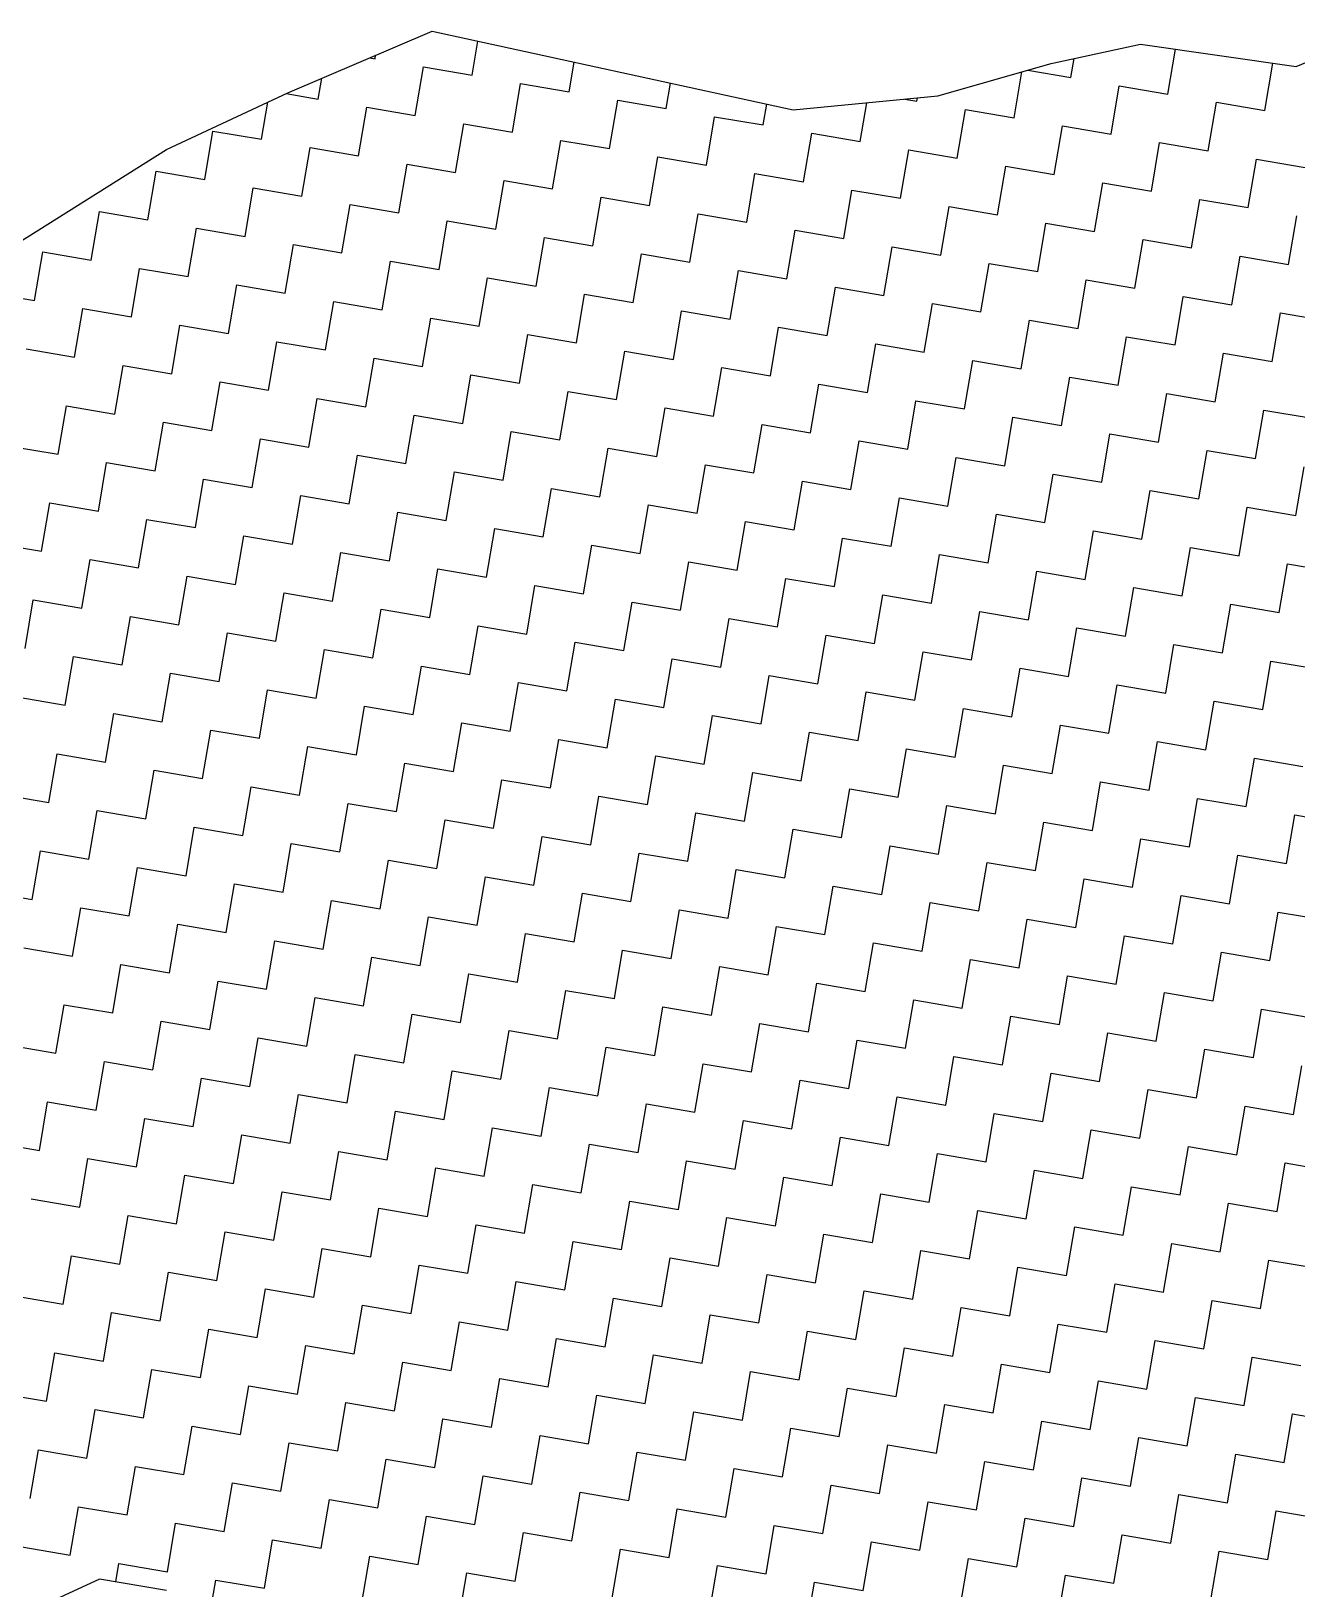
# Model space of a CAD drawing. Header units: metres. Extents: x 286044 to 288268, y 2013628 to 2015838.
# Drawn here: x 286563.1 to 286726.3, y 2015306.9 to 2015507.6 of the extents above; entities that cross this region are included whole.
import ezdxf

# ---------------------------------------------------------------- set-up
doc = ezdxf.new("R2010")
doc.units = ezdxf.units.M
doc.layers.add('POLY_HATCH', color=12, linetype='Continuous')

msp = doc.modelspace()

# ---------------------------------------------------------------- linework, layer by layer
at = {"layer": 'POLY_HATCH'}
for p, q in [((286596.21, 2015499.64), (286614.78, 2015507.58)), ((286614.78, 2015507.58), (286661.35, 2015497.42)), ((286726.16, 2015503.03), (286735.71, 2015506.95)), ((286694.58, 2015503.41), (286706.1, 2015505.89)), ((286706.1, 2015505.89), (286726.16, 2015503.03)), ((286679.99, 2015499.24), (286694.58, 2015503.41)), ((286580.53, 2015492.33), (286596.21, 2015499.64)), ((286661.35, 2015497.42), (286679.99, 2015499.24)), ((286550.68, 2015473.56), (286580.53, 2015492.33)), ((286571.91, 2015308.15), (286562.26, 2015303.69)), ((286580.54, 2015306.68), (286571.91, 2015308.15))]:
    msp.add_line(p, q, dxfattribs=at)
at = {"layer": 'POLY_HATCH', "linetype": 'Continuous'}
for p, q in [((286619.94, 2015501.89), (286620.69, 2015506.29)), ((286709.63, 2015499.48), (286710.61, 2015505.25)), ((286606.74, 2015504.14), (286607.44, 2015504.02)), ((286607.44, 2015504.02), (286607.51, 2015504.47)), ((286612.62, 2015496.7), (286613.69, 2015502.96)), ((286613.69, 2015502.96), (286619.94, 2015501.89)), ((286632.45, 2015499.76), (286633.1, 2015503.58)), ((286697.12, 2015501.61), (286697.54, 2015504.05)), ((286722.14, 2015497.35), (286723.18, 2015503.45)), ((286600.12, 2015498.83), (286600.57, 2015501.51)), ((286625.13, 2015494.57), (286626.2, 2015500.82)), ((286626.2, 2015500.82), (286632.45, 2015499.76)), ((286644.96, 2015497.63), (286645.51, 2015500.88)), ((286689.8, 2015496.42), (286690.81, 2015502.34)), ((286691.57, 2015502.56), (286697.12, 2015501.61)), ((286595.99, 2015499.54), (286600.12, 2015498.83)), ((286637.64, 2015492.44), (286638.71, 2015498.69)), ((286638.71, 2015498.69), (286644.96, 2015497.63)), ((286675.71, 2015498.82), (286677.29, 2015498.55)), ((286677.29, 2015498.55), (286677.37, 2015498.99)), ((286702.31, 2015494.29), (286703.37, 2015500.55)), ((286703.37, 2015500.55), (286709.63, 2015499.48)), ((286592.8, 2015493.65), (286593.61, 2015498.43)), ((286605.31, 2015491.51), (286606.37, 2015497.77)), ((286606.37, 2015497.77), (286612.62, 2015496.7)), ((286657.47, 2015495.5), (286657.92, 2015498.17)), ((286669.97, 2015493.37), (286670.82, 2015498.35)), ((286682.48, 2015491.23), (286683.55, 2015497.49)), ((286683.55, 2015497.49), (286689.8, 2015496.42)), ((286714.82, 2015492.16), (286715.88, 2015498.41)), ((286715.88, 2015498.41), (286722.14, 2015497.35)), ((286585.48, 2015488.46), (286586.54, 2015494.71)), ((286586.54, 2015494.71), (286592.8, 2015493.65)), ((286617.81, 2015489.38), (286618.88, 2015495.64)), ((286618.88, 2015495.64), (286625.13, 2015494.57)), ((286650.15, 2015490.31), (286651.21, 2015496.56)), ((286651.21, 2015496.56), (286657.47, 2015495.5)), ((286694.99, 2015489.1), (286696.05, 2015495.36)), ((286696.05, 2015495.36), (286702.31, 2015494.29)), ((286597.99, 2015486.33), (286599.05, 2015492.58)), ((286599.05, 2015492.58), (286605.31, 2015491.51)), ((286630.32, 2015487.25), (286631.39, 2015493.51)), ((286631.39, 2015493.51), (286637.64, 2015492.44)), ((286662.65, 2015488.18), (286663.72, 2015494.43)), ((286663.72, 2015494.43), (286669.97, 2015493.37)), ((286707.5, 2015486.97), (286708.56, 2015493.23)), ((286708.56, 2015493.23), (286714.82, 2015492.16)), ((286642.83, 2015485.12), (286643.89, 2015491.37)), ((286643.89, 2015491.37), (286650.15, 2015490.31)), ((286675.16, 2015486.05), (286676.23, 2015492.3)), ((286676.23, 2015492.3), (286682.48, 2015491.23)), ((286720, 2015484.84), (286721.07, 2015491.1)), ((286721.07, 2015491.1), (286727.32, 2015490.03)), ((286578.16, 2015483.27), (286579.23, 2015489.52)), ((286579.23, 2015489.52), (286585.48, 2015488.46)), ((286610.49, 2015484.19), (286611.56, 2015490.45)), ((286611.56, 2015490.45), (286617.81, 2015489.38)), ((286655.34, 2015482.99), (286656.4, 2015489.24)), ((286656.4, 2015489.24), (286662.65, 2015488.18)), ((286687.67, 2015483.92), (286688.74, 2015490.17)), ((286688.74, 2015490.17), (286694.99, 2015489.1)), ((286590.67, 2015481.14), (286591.73, 2015487.39)), ((286591.73, 2015487.39), (286597.99, 2015486.33)), ((286623, 2015482.06), (286624.07, 2015488.32)), ((286624.07, 2015488.32), (286630.32, 2015487.25)), ((286667.84, 2015480.86), (286668.91, 2015487.11)), ((286668.91, 2015487.11), (286675.16, 2015486.05)), ((286700.18, 2015481.78), (286701.24, 2015488.04)), ((286701.24, 2015488.04), (286707.5, 2015486.97)), ((286603.17, 2015479.01), (286604.24, 2015485.26)), ((286604.24, 2015485.26), (286610.49, 2015484.19)), ((286635.51, 2015479.93), (286636.57, 2015486.19)), ((286636.57, 2015486.19), (286642.83, 2015485.12)), ((286680.35, 2015478.73), (286681.42, 2015484.98)), ((286681.42, 2015484.98), (286687.67, 2015483.92)), ((286712.68, 2015479.65), (286713.75, 2015485.91)), ((286713.75, 2015485.91), (286720, 2015484.84)), ((286570.84, 2015478.08), (286571.91, 2015484.33)), ((286571.91, 2015484.33), (286578.16, 2015483.27)), ((286615.68, 2015476.88), (286616.75, 2015483.13)), ((286616.75, 2015483.13), (286623, 2015482.06)), ((286648.02, 2015477.8), (286649.08, 2015484.06)), ((286649.08, 2015484.06), (286655.34, 2015482.99)), ((286692.86, 2015476.6), (286693.92, 2015482.85)), ((286693.92, 2015482.85), (286700.18, 2015481.78)), ((286725.19, 2015477.52), (286726.26, 2015483.78)), ((286583.35, 2015475.95), (286584.41, 2015482.2)), ((286584.41, 2015482.2), (286590.67, 2015481.14)), ((286628.19, 2015474.74), (286629.26, 2015481)), ((286629.26, 2015481), (286635.51, 2015479.93)), ((286660.52, 2015475.67), (286661.59, 2015481.92)), ((286661.59, 2015481.92), (286667.84, 2015480.86)), ((286705.37, 2015474.47), (286706.43, 2015480.72)), ((286706.43, 2015480.72), (286712.68, 2015479.65)), ((286563.52, 2015472.89), (286564.59, 2015479.15)), ((286564.59, 2015479.15), (286570.84, 2015478.08)), ((286595.86, 2015473.82), (286596.92, 2015480.07)), ((286596.92, 2015480.07), (286603.17, 2015479.01)), ((286640.7, 2015472.61), (286641.76, 2015478.87)), ((286641.76, 2015478.87), (286648.02, 2015477.8)), ((286673.03, 2015473.54), (286674.1, 2015479.79)), ((286674.1, 2015479.79), (286680.35, 2015478.73)), ((286717.87, 2015472.33), (286718.94, 2015478.59)), ((286718.94, 2015478.59), (286725.19, 2015477.52)), ((286576.03, 2015470.76), (286577.09, 2015477.01)), ((286577.09, 2015477.01), (286583.35, 2015475.95)), ((286608.36, 2015471.69), (286609.43, 2015477.94)), ((286609.43, 2015477.94), (286615.68, 2015476.88)), ((286653.2, 2015470.48), (286654.27, 2015476.74)), ((286654.27, 2015476.74), (286660.52, 2015475.67)), ((286685.54, 2015471.41), (286686.6, 2015477.66)), ((286686.6, 2015477.66), (286692.86, 2015476.6)), ((286588.54, 2015468.63), (286589.6, 2015474.88)), ((286589.6, 2015474.88), (286595.86, 2015473.82)), ((286620.87, 2015469.56), (286621.94, 2015475.81)), ((286621.94, 2015475.81), (286628.19, 2015474.74)), ((286665.71, 2015468.35), (286666.78, 2015474.6)), ((286666.78, 2015474.6), (286673.03, 2015473.54)), ((286698.05, 2015469.28), (286699.11, 2015475.53)), ((286699.11, 2015475.53), (286705.37, 2015474.47)), ((286557.27, 2015473.96), (286563.52, 2015472.89)), ((286601.04, 2015466.5), (286602.11, 2015472.75)), ((286602.11, 2015472.75), (286608.36, 2015471.69)), ((286633.38, 2015467.43), (286634.44, 2015473.68)), ((286634.44, 2015473.68), (286640.7, 2015472.61)), ((286710.55, 2015467.15), (286711.62, 2015473.4)), ((286711.62, 2015473.4), (286717.87, 2015472.33)), ((286568.71, 2015465.57), (286569.77, 2015471.83)), ((286569.77, 2015471.83), (286576.03, 2015470.76)), ((286613.55, 2015464.37), (286614.62, 2015470.62)), ((286614.62, 2015470.62), (286620.87, 2015469.56)), ((286645.89, 2015465.29), (286646.95, 2015471.55)), ((286646.95, 2015471.55), (286653.2, 2015470.48)), ((286678.22, 2015466.22), (286679.28, 2015472.47)), ((286679.28, 2015472.47), (286685.54, 2015471.41)), ((286723.06, 2015465.01), (286724.13, 2015471.27)), ((286724.13, 2015471.27), (286730.38, 2015470.2)), ((286581.22, 2015463.44), (286582.28, 2015469.7)), ((286582.28, 2015469.7), (286588.54, 2015468.63)), ((286658.39, 2015463.16), (286659.46, 2015469.42)), ((286659.46, 2015469.42), (286665.71, 2015468.35)), ((286690.73, 2015464.09), (286691.79, 2015470.34)), ((286691.79, 2015470.34), (286698.05, 2015469.28)), ((286562.46, 2015466.64), (286568.71, 2015465.57)), ((286593.72, 2015461.31), (286594.79, 2015467.56)), ((286594.79, 2015467.56), (286601.04, 2015466.5)), ((286626.06, 2015462.24), (286627.12, 2015468.49)), ((286627.12, 2015468.49), (286633.38, 2015467.43)), ((286670.9, 2015461.03), (286671.97, 2015467.29)), ((286671.97, 2015467.29), (286678.22, 2015466.22)), ((286703.23, 2015461.96), (286704.3, 2015468.21)), ((286704.3, 2015468.21), (286710.55, 2015467.15)), ((286573.9, 2015458.25), (286574.96, 2015464.51)), ((286574.96, 2015464.51), (286581.22, 2015463.44)), ((286606.23, 2015459.18), (286607.3, 2015465.43)), ((286607.3, 2015465.43), (286613.55, 2015464.37)), ((286638.57, 2015460.11), (286639.63, 2015466.36)), ((286639.63, 2015466.36), (286645.89, 2015465.29)), ((286683.41, 2015458.9), (286684.47, 2015465.15)), ((286684.47, 2015465.15), (286690.73, 2015464.09)), ((286715.74, 2015459.83), (286716.81, 2015466.08)), ((286716.81, 2015466.08), (286723.06, 2015465.01)), ((286618.74, 2015457.05), (286619.8, 2015463.3)), ((286619.8, 2015463.3), (286626.06, 2015462.24)), ((286651.07, 2015457.97), (286652.14, 2015464.23)), ((286652.14, 2015464.23), (286658.39, 2015463.16)), ((286695.92, 2015456.77), (286696.98, 2015463.02)), ((286696.98, 2015463.02), (286703.23, 2015461.96)), ((286586.4, 2015456.12), (286587.47, 2015462.38)), ((286587.47, 2015462.38), (286593.72, 2015461.31)), ((286631.25, 2015454.92), (286632.31, 2015461.17)), ((286632.31, 2015461.17), (286638.57, 2015460.11)), ((286663.58, 2015455.84), (286664.65, 2015462.1)), ((286664.65, 2015462.1), (286670.9, 2015461.03)), ((286708.42, 2015454.64), (286709.49, 2015460.89)), ((286709.49, 2015460.89), (286715.74, 2015459.83)), ((286566.58, 2015453.07), (286567.64, 2015459.32)), ((286567.64, 2015459.32), (286573.9, 2015458.25)), ((286598.91, 2015453.99), (286599.98, 2015460.25)), ((286599.98, 2015460.25), (286606.23, 2015459.18)), ((286643.75, 2015452.79), (286644.82, 2015459.04)), ((286644.82, 2015459.04), (286651.07, 2015457.97)), ((286676.09, 2015453.71), (286677.15, 2015459.97)), ((286677.15, 2015459.97), (286683.41, 2015458.9)), ((286720.93, 2015452.51), (286722, 2015458.76)), ((286722, 2015458.76), (286728.25, 2015457.7)), ((286579.09, 2015450.93), (286580.15, 2015457.19)), ((286580.15, 2015457.19), (286586.4, 2015456.12)), ((286611.42, 2015451.86), (286612.49, 2015458.11)), ((286612.49, 2015458.11), (286618.74, 2015457.05)), ((286656.26, 2015450.66), (286657.33, 2015456.91)), ((286657.33, 2015456.91), (286663.58, 2015455.84)), ((286688.6, 2015451.58), (286689.66, 2015457.84)), ((286689.66, 2015457.84), (286695.92, 2015456.77)), ((286591.59, 2015448.8), (286592.66, 2015455.06)), ((286592.66, 2015455.06), (286598.91, 2015453.99)), ((286623.93, 2015449.73), (286624.99, 2015455.98)), ((286624.99, 2015455.98), (286631.25, 2015454.92)), ((286668.77, 2015448.52), (286669.83, 2015454.78)), ((286669.83, 2015454.78), (286676.09, 2015453.71)), ((286701.1, 2015449.45), (286702.17, 2015455.7)), ((286702.17, 2015455.7), (286708.42, 2015454.64)), ((286560.32, 2015454.13), (286566.58, 2015453.07)), ((286604.1, 2015446.67), (286605.17, 2015452.93)), ((286605.17, 2015452.93), (286611.42, 2015451.86)), ((286636.43, 2015447.6), (286637.5, 2015453.85)), ((286637.5, 2015453.85), (286643.75, 2015452.79)), ((286681.28, 2015446.39), (286682.34, 2015452.65)), ((286682.34, 2015452.65), (286688.6, 2015451.58)), ((286713.61, 2015447.32), (286714.68, 2015453.57)), ((286714.68, 2015453.57), (286720.93, 2015452.51)), ((286571.77, 2015445.75), (286572.83, 2015452)), ((286572.83, 2015452), (286579.09, 2015450.93)), ((286616.61, 2015444.54), (286617.67, 2015450.79)), ((286617.67, 2015450.79), (286623.93, 2015449.73)), ((286648.94, 2015445.47), (286650.01, 2015451.72)), ((286650.01, 2015451.72), (286656.26, 2015450.66)), ((286693.78, 2015444.26), (286694.85, 2015450.52)), ((286694.85, 2015450.52), (286701.1, 2015449.45)), ((286726.12, 2015445.19), (286727.18, 2015451.44)), ((286584.27, 2015443.62), (286585.34, 2015449.87)), ((286585.34, 2015449.87), (286591.59, 2015448.8)), ((286629.12, 2015442.41), (286630.18, 2015448.66)), ((286630.18, 2015448.66), (286636.43, 2015447.6)), ((286661.45, 2015443.34), (286662.52, 2015449.59)), ((286662.52, 2015449.59), (286668.77, 2015448.52)), ((286564.45, 2015440.56), (286565.51, 2015446.81)), ((286565.51, 2015446.81), (286571.77, 2015445.75)), ((286596.78, 2015441.48), (286597.85, 2015447.74)), ((286597.85, 2015447.74), (286604.1, 2015446.67)), ((286641.62, 2015440.28), (286642.69, 2015446.53)), ((286642.69, 2015446.53), (286648.94, 2015445.47)), ((286673.96, 2015441.21), (286675.02, 2015447.46)), ((286675.02, 2015447.46), (286681.28, 2015446.39)), ((286706.29, 2015442.13), (286707.36, 2015448.38)), ((286707.36, 2015448.38), (286713.61, 2015447.32)), ((286576.95, 2015438.43), (286578.02, 2015444.68)), ((286578.02, 2015444.68), (286584.27, 2015443.62)), ((286609.29, 2015439.35), (286610.35, 2015445.61)), ((286610.35, 2015445.61), (286616.61, 2015444.54)), ((286686.46, 2015439.07), (286687.53, 2015445.33)), ((286687.53, 2015445.33), (286693.78, 2015444.26)), ((286718.8, 2015440), (286719.86, 2015446.25)), ((286719.86, 2015446.25), (286726.12, 2015445.19)), ((286589.46, 2015436.3), (286590.53, 2015442.55)), ((286590.53, 2015442.55), (286596.78, 2015441.48)), ((286621.8, 2015437.22), (286622.86, 2015443.48)), ((286622.86, 2015443.48), (286629.12, 2015442.41)), ((286654.13, 2015438.15), (286655.2, 2015444.4)), ((286655.2, 2015444.4), (286661.45, 2015443.34)), ((286698.97, 2015436.94), (286700.04, 2015443.2)), ((286700.04, 2015443.2), (286706.29, 2015442.13)), ((286558.19, 2015441.62), (286564.45, 2015440.56)), ((286601.97, 2015434.16), (286603.04, 2015440.42)), ((286603.04, 2015440.42), (286609.29, 2015439.35)), ((286634.3, 2015435.09), (286635.37, 2015441.34)), ((286635.37, 2015441.34), (286641.62, 2015440.28)), ((286666.64, 2015436.02), (286667.7, 2015442.27)), ((286667.7, 2015442.27), (286673.96, 2015441.21)), ((286711.48, 2015434.81), (286712.55, 2015441.07)), ((286712.55, 2015441.07), (286718.8, 2015440)), ((286569.64, 2015433.24), (286570.7, 2015439.49)), ((286570.7, 2015439.49), (286576.95, 2015438.43)), ((286646.81, 2015432.96), (286647.88, 2015439.21)), ((286647.88, 2015439.21), (286654.13, 2015438.15)), ((286679.15, 2015433.89), (286680.21, 2015440.14)), ((286680.21, 2015440.14), (286686.46, 2015439.07)), ((286723.99, 2015432.68), (286725.05, 2015438.93)), ((286725.05, 2015438.93), (286731.31, 2015437.87)), ((286582.14, 2015431.11), (286583.21, 2015437.36)), ((286583.21, 2015437.36), (286589.46, 2015436.3)), ((286614.48, 2015432.03), (286615.54, 2015438.29)), ((286615.54, 2015438.29), (286621.8, 2015437.22)), ((286659.32, 2015430.83), (286660.38, 2015437.08)), ((286660.38, 2015437.08), (286666.64, 2015436.02)), ((286691.65, 2015431.75), (286692.72, 2015438.01)), ((286692.72, 2015438.01), (286698.97, 2015436.94)), ((286594.65, 2015428.98), (286595.72, 2015435.23)), ((286595.72, 2015435.23), (286601.97, 2015434.16)), ((286626.98, 2015429.9), (286628.05, 2015436.16)), ((286628.05, 2015436.16), (286634.3, 2015435.09)), ((286671.83, 2015428.7), (286672.89, 2015434.95)), ((286672.89, 2015434.95), (286679.15, 2015433.89)), ((286704.16, 2015429.62), (286705.23, 2015435.88)), ((286705.23, 2015435.88), (286711.48, 2015434.81)), ((286562.32, 2015428.05), (286563.38, 2015434.3)), ((286563.38, 2015434.3), (286569.64, 2015433.24)), ((286607.16, 2015426.85), (286608.22, 2015433.1)), ((286608.22, 2015433.1), (286614.48, 2015432.03)), ((286639.49, 2015427.77), (286640.56, 2015434.03)), ((286640.56, 2015434.03), (286646.81, 2015432.96)), ((286684.33, 2015426.57), (286685.4, 2015432.82)), ((286685.4, 2015432.82), (286691.65, 2015431.75)), ((286716.67, 2015427.49), (286717.73, 2015433.75)), ((286717.73, 2015433.75), (286723.99, 2015432.68)), ((286574.82, 2015425.92), (286575.89, 2015432.17)), ((286575.89, 2015432.17), (286582.14, 2015431.11)), ((286619.67, 2015424.71), (286620.73, 2015430.97)), ((286620.73, 2015430.97), (286626.98, 2015429.9)), ((286652, 2015425.64), (286653.06, 2015431.89)), ((286653.06, 2015431.89), (286659.32, 2015430.83)), ((286696.84, 2015424.44), (286697.91, 2015430.69)), ((286697.91, 2015430.69), (286704.16, 2015429.62)), ((286587.33, 2015423.79), (286588.4, 2015430.04)), ((286588.4, 2015430.04), (286594.65, 2015428.98)), ((286632.17, 2015422.58), (286633.24, 2015428.84)), ((286633.24, 2015428.84), (286639.49, 2015427.77)), ((286664.51, 2015423.51), (286665.57, 2015429.76)), ((286665.57, 2015429.76), (286671.83, 2015428.7)), ((286709.35, 2015422.3), (286710.41, 2015428.56)), ((286710.41, 2015428.56), (286716.67, 2015427.49)), ((286567.5, 2015420.73), (286568.57, 2015426.99)), ((286568.57, 2015426.99), (286574.82, 2015425.92)), ((286599.84, 2015421.66), (286600.9, 2015427.91)), ((286600.9, 2015427.91), (286607.16, 2015426.85)), ((286644.68, 2015420.45), (286645.75, 2015426.71)), ((286645.75, 2015426.71), (286652, 2015425.64)), ((286677.01, 2015421.38), (286678.08, 2015427.63)), ((286678.08, 2015427.63), (286684.33, 2015426.57)), ((286721.86, 2015420.17), (286722.92, 2015426.43)), ((286722.92, 2015426.43), (286729.18, 2015425.36)), ((286580.01, 2015418.6), (286581.08, 2015424.85)), ((286581.08, 2015424.85), (286587.33, 2015423.79)), ((286612.35, 2015419.53), (286613.41, 2015425.78)), ((286613.41, 2015425.78), (286619.67, 2015424.71)), ((286657.19, 2015418.32), (286658.25, 2015424.57)), ((286658.25, 2015424.57), (286664.51, 2015423.51)), ((286689.52, 2015419.25), (286690.59, 2015425.5)), ((286690.59, 2015425.5), (286696.84, 2015424.44)), ((286592.52, 2015416.47), (286593.58, 2015422.72)), ((286593.58, 2015422.72), (286599.84, 2015421.66)), ((286624.85, 2015417.4), (286625.92, 2015423.65)), ((286625.92, 2015423.65), (286632.17, 2015422.58)), ((286669.7, 2015416.19), (286670.76, 2015422.44)), ((286670.76, 2015422.44), (286677.01, 2015421.38)), ((286702.03, 2015417.12), (286703.09, 2015423.37)), ((286703.09, 2015423.37), (286709.35, 2015422.3)), ((286561.25, 2015421.8), (286567.5, 2015420.73)), ((286605.03, 2015414.34), (286606.09, 2015420.59)), ((286606.09, 2015420.59), (286612.35, 2015419.53)), ((286637.36, 2015415.26), (286638.43, 2015421.52)), ((286638.43, 2015421.52), (286644.68, 2015420.45)), ((286714.54, 2015414.98), (286715.6, 2015421.24)), ((286715.6, 2015421.24), (286721.86, 2015420.17)), ((286572.69, 2015413.41), (286573.76, 2015419.67)), ((286573.76, 2015419.67), (286580.01, 2015418.6)), ((286617.53, 2015412.21), (286618.6, 2015418.46)), ((286618.6, 2015418.46), (286624.85, 2015417.4)), ((286649.87, 2015413.13), (286650.93, 2015419.39)), ((286650.93, 2015419.39), (286657.19, 2015418.32)), ((286682.2, 2015414.06), (286683.27, 2015420.31)), ((286683.27, 2015420.31), (286689.52, 2015419.25)), ((286585.2, 2015411.28), (286586.27, 2015417.53)), ((286586.27, 2015417.53), (286592.52, 2015416.47)), ((286630.04, 2015410.08), (286631.11, 2015416.33)), ((286631.11, 2015416.33), (286637.36, 2015415.26)), ((286662.38, 2015411), (286663.44, 2015417.26)), ((286663.44, 2015417.26), (286669.7, 2015416.19)), ((286694.71, 2015411.93), (286695.78, 2015418.18)), ((286695.78, 2015418.18), (286702.03, 2015417.12)), ((286565.37, 2015408.22), (286566.44, 2015414.48)), ((286566.44, 2015414.48), (286572.69, 2015413.41)), ((286597.71, 2015409.15), (286598.77, 2015415.4)), ((286598.77, 2015415.4), (286605.03, 2015414.34)), ((286674.88, 2015408.87), (286675.95, 2015415.12)), ((286675.95, 2015415.12), (286682.2, 2015414.06)), ((286707.22, 2015409.8), (286708.28, 2015416.05)), ((286708.28, 2015416.05), (286714.54, 2015414.98)), ((286577.88, 2015406.09), (286578.95, 2015412.35)), ((286578.95, 2015412.35), (286585.2, 2015411.28)), ((286610.21, 2015407.02), (286611.28, 2015413.27)), ((286611.28, 2015413.27), (286617.53, 2015412.21)), ((286642.55, 2015407.94), (286643.61, 2015414.2)), ((286643.61, 2015414.2), (286649.87, 2015413.13)), ((286687.39, 2015406.74), (286688.46, 2015412.99)), ((286688.46, 2015412.99), (286694.71, 2015411.93)), ((286719.73, 2015407.67), (286720.79, 2015413.92)), ((286720.79, 2015413.92), (286727.04, 2015412.85)), ((286622.72, 2015404.89), (286623.79, 2015411.14)), ((286623.79, 2015411.14), (286630.04, 2015410.08)), ((286655.06, 2015405.81), (286656.12, 2015412.07)), ((286656.12, 2015412.07), (286662.38, 2015411)), ((286699.9, 2015404.61), (286700.96, 2015410.86)), ((286700.96, 2015410.86), (286707.22, 2015409.8)), ((286559.12, 2015409.29), (286565.37, 2015408.22)), ((286590.39, 2015403.96), (286591.45, 2015410.22)), ((286591.45, 2015410.22), (286597.71, 2015409.15)), ((286635.23, 2015402.76), (286636.3, 2015409.01)), ((286636.3, 2015409.01), (286642.55, 2015407.94)), ((286667.56, 2015403.68), (286668.63, 2015409.94)), ((286668.63, 2015409.94), (286674.88, 2015408.87)), ((286712.41, 2015402.48), (286713.47, 2015408.73)), ((286713.47, 2015408.73), (286719.73, 2015407.67)), ((286570.56, 2015400.9), (286571.63, 2015407.16)), ((286571.63, 2015407.16), (286577.88, 2015406.09)), ((286602.9, 2015401.83), (286603.96, 2015408.08)), ((286603.96, 2015408.08), (286610.21, 2015407.02)), ((286647.74, 2015400.63), (286648.8, 2015406.88)), ((286648.8, 2015406.88), (286655.06, 2015405.81)), ((286680.07, 2015401.55), (286681.14, 2015407.81)), ((286681.14, 2015407.81), (286687.39, 2015406.74)), ((286724.91, 2015400.35), (286725.98, 2015406.6)), ((286725.98, 2015406.6), (286732.23, 2015405.53)), ((286583.07, 2015398.77), (286584.13, 2015405.03)), ((286584.13, 2015405.03), (286590.39, 2015403.96)), ((286615.4, 2015399.7), (286616.47, 2015405.95)), ((286616.47, 2015405.95), (286622.72, 2015404.89)), ((286660.24, 2015398.49), (286661.31, 2015404.75)), ((286661.31, 2015404.75), (286667.56, 2015403.68)), ((286692.58, 2015399.42), (286693.64, 2015405.67)), ((286693.64, 2015405.67), (286699.9, 2015404.61)), ((286595.58, 2015396.64), (286596.64, 2015402.9)), ((286596.64, 2015402.9), (286602.9, 2015401.83)), ((286627.91, 2015397.57), (286628.98, 2015403.82)), ((286628.98, 2015403.82), (286635.23, 2015402.76)), ((286672.75, 2015396.36), (286673.82, 2015402.62)), ((286673.82, 2015402.62), (286680.07, 2015401.55)), ((286705.09, 2015397.29), (286706.15, 2015403.54)), ((286706.15, 2015403.54), (286712.41, 2015402.48)), ((286563.24, 2015395.72), (286564.31, 2015401.97)), ((286564.31, 2015401.97), (286570.56, 2015400.9)), ((286608.08, 2015394.51), (286609.15, 2015400.76)), ((286609.15, 2015400.76), (286615.4, 2015399.7)), ((286640.42, 2015395.44), (286641.48, 2015401.69)), ((286641.48, 2015401.69), (286647.74, 2015400.63)), ((286685.26, 2015394.23), (286686.33, 2015400.49)), ((286686.33, 2015400.49), (286692.58, 2015399.42)), ((286717.59, 2015395.16), (286718.66, 2015401.41)), ((286718.66, 2015401.41), (286724.91, 2015400.35)), ((286575.75, 2015393.59), (286576.82, 2015399.84)), ((286576.82, 2015399.84), (286583.07, 2015398.77)), ((286620.59, 2015392.38), (286621.66, 2015398.63)), ((286621.66, 2015398.63), (286627.91, 2015397.57)), ((286652.93, 2015393.31), (286653.99, 2015399.56)), ((286653.99, 2015399.56), (286660.24, 2015398.49)), ((286697.77, 2015392.1), (286698.83, 2015398.35)), ((286698.83, 2015398.35), (286705.09, 2015397.29)), ((286556.99, 2015396.78), (286563.24, 2015395.72)), ((286588.26, 2015391.45), (286589.32, 2015397.71)), ((286589.32, 2015397.71), (286595.58, 2015396.64)), ((286633.1, 2015390.25), (286634.16, 2015396.5)), ((286634.16, 2015396.5), (286640.42, 2015395.44)), ((286665.43, 2015391.18), (286666.5, 2015397.43)), ((286666.5, 2015397.43), (286672.75, 2015396.36)), ((286568.43, 2015388.4), (286569.5, 2015394.65)), ((286569.5, 2015394.65), (286575.75, 2015393.59)), ((286600.76, 2015389.32), (286601.83, 2015395.58)), ((286601.83, 2015395.58), (286608.08, 2015394.51)), ((286645.61, 2015388.12), (286646.67, 2015394.37)), ((286646.67, 2015394.37), (286652.93, 2015393.31)), ((286677.94, 2015389.04), (286679.01, 2015395.3)), ((286679.01, 2015395.3), (286685.26, 2015394.23)), ((286710.27, 2015389.97), (286711.34, 2015396.22)), ((286711.34, 2015396.22), (286717.59, 2015395.16)), ((286580.94, 2015386.27), (286582, 2015392.52)), ((286582, 2015392.52), (286588.26, 2015391.45)), ((286613.27, 2015387.19), (286614.34, 2015393.45)), ((286614.34, 2015393.45), (286620.59, 2015392.38)), ((286658.11, 2015385.99), (286659.18, 2015392.24)), ((286659.18, 2015392.24), (286665.43, 2015391.18)), ((286690.45, 2015386.91), (286691.51, 2015393.17)), ((286691.51, 2015393.17), (286697.77, 2015392.1)), ((286722.78, 2015387.84), (286723.85, 2015394.09)), ((286723.85, 2015394.09), (286730.1, 2015393.03)), ((286593.45, 2015384.13), (286594.51, 2015390.39)), ((286594.51, 2015390.39), (286600.76, 2015389.32)), ((286625.78, 2015385.06), (286626.84, 2015391.31)), ((286626.84, 2015391.31), (286633.1, 2015390.25)), ((286702.96, 2015384.78), (286704.02, 2015391.04)), ((286704.02, 2015391.04), (286710.27, 2015389.97)), ((286562.18, 2015389.46), (286568.43, 2015388.4)), ((286605.95, 2015382), (286607.02, 2015388.26)), ((286607.02, 2015388.26), (286613.27, 2015387.19)), ((286638.29, 2015382.93), (286639.35, 2015389.18)), ((286639.35, 2015389.18), (286645.61, 2015388.12)), ((286670.62, 2015383.86), (286671.69, 2015390.11)), ((286671.69, 2015390.11), (286677.94, 2015389.04)), ((286715.46, 2015382.65), (286716.53, 2015388.9)), ((286716.53, 2015388.9), (286722.78, 2015387.84)), ((286573.62, 2015381.08), (286574.68, 2015387.33)), ((286574.68, 2015387.33), (286580.94, 2015386.27)), ((286650.79, 2015380.8), (286651.86, 2015387.05)), ((286651.86, 2015387.05), (286658.11, 2015385.99)), ((286683.13, 2015381.72), (286684.19, 2015387.98)), ((286684.19, 2015387.98), (286690.45, 2015386.91)), ((286586.13, 2015378.95), (286587.19, 2015385.2)), ((286587.19, 2015385.2), (286593.45, 2015384.13)), ((286618.46, 2015379.87), (286619.53, 2015386.13)), ((286619.53, 2015386.13), (286625.78, 2015385.06)), ((286663.3, 2015378.67), (286664.37, 2015384.92)), ((286664.37, 2015384.92), (286670.62, 2015383.86)), ((286695.64, 2015379.59), (286696.7, 2015385.85)), ((286696.7, 2015385.85), (286702.96, 2015384.78)), ((286598.63, 2015376.82), (286599.7, 2015383.07)), ((286599.7, 2015383.07), (286605.95, 2015382)), ((286630.97, 2015377.74), (286632.03, 2015384)), ((286632.03, 2015384), (286638.29, 2015382.93)), ((286675.81, 2015376.54), (286676.87, 2015382.79)), ((286676.87, 2015382.79), (286683.13, 2015381.72)), ((286708.14, 2015377.46), (286709.21, 2015383.72)), ((286709.21, 2015383.72), (286715.46, 2015382.65)), ((286566.3, 2015375.89), (286567.36, 2015382.14)), ((286567.36, 2015382.14), (286573.62, 2015381.08)), ((286611.14, 2015374.68), (286612.21, 2015380.94)), ((286612.21, 2015380.94), (286618.46, 2015379.87)), ((286643.48, 2015375.61), (286644.54, 2015381.86)), ((286644.54, 2015381.86), (286650.79, 2015380.8)), ((286688.32, 2015374.41), (286689.38, 2015380.66)), ((286689.38, 2015380.66), (286695.64, 2015379.59)), ((286720.65, 2015375.33), (286721.72, 2015381.59)), ((286721.72, 2015381.59), (286727.97, 2015380.52)), ((286578.81, 2015373.76), (286579.87, 2015380.01)), ((286579.87, 2015380.01), (286586.13, 2015378.95)), ((286623.65, 2015372.55), (286624.71, 2015378.81)), ((286624.71, 2015378.81), (286630.97, 2015377.74)), ((286655.98, 2015373.48), (286657.05, 2015379.73)), ((286657.05, 2015379.73), (286663.3, 2015378.67)), ((286700.82, 2015372.27), (286701.89, 2015378.53)), ((286701.89, 2015378.53), (286708.14, 2015377.46)), ((286560.05, 2015376.96), (286566.3, 2015375.89)), ((286591.31, 2015371.63), (286592.38, 2015377.88)), ((286592.38, 2015377.88), (286598.63, 2015376.82)), ((286636.16, 2015370.42), (286637.22, 2015376.68)), ((286637.22, 2015376.68), (286643.48, 2015375.61)), ((286668.49, 2015371.35), (286669.56, 2015377.6)), ((286669.56, 2015377.6), (286675.81, 2015376.54)), ((286713.33, 2015370.14), (286714.4, 2015376.4)), ((286714.4, 2015376.4), (286720.65, 2015375.33)), ((286571.49, 2015368.57), (286572.55, 2015374.82)), ((286572.55, 2015374.82), (286578.81, 2015373.76)), ((286603.82, 2015369.5), (286604.89, 2015375.75)), ((286604.89, 2015375.75), (286611.14, 2015374.68)), ((286648.66, 2015368.29), (286649.73, 2015374.54)), ((286649.73, 2015374.54), (286655.98, 2015373.48)), ((286681, 2015369.22), (286682.06, 2015375.47)), ((286682.06, 2015375.47), (286688.32, 2015374.41)), ((286725.84, 2015368.01), (286726.9, 2015374.27)), ((286583.99, 2015366.44), (286585.06, 2015372.69)), ((286585.06, 2015372.69), (286591.31, 2015371.63)), ((286616.33, 2015367.37), (286617.39, 2015373.62)), ((286617.39, 2015373.62), (286623.65, 2015372.55)), ((286661.17, 2015366.16), (286662.24, 2015372.41)), ((286662.24, 2015372.41), (286668.49, 2015371.35)), ((286693.51, 2015367.09), (286694.57, 2015373.34)), ((286694.57, 2015373.34), (286700.82, 2015372.27)), ((286596.5, 2015364.31), (286597.57, 2015370.56)), ((286597.57, 2015370.56), (286603.82, 2015369.5)), ((286628.84, 2015365.23), (286629.9, 2015371.49)), ((286629.9, 2015371.49), (286636.16, 2015370.42)), ((286673.68, 2015364.03), (286674.74, 2015370.28)), ((286674.74, 2015370.28), (286681, 2015369.22)), ((286706.01, 2015364.96), (286707.08, 2015371.21)), ((286707.08, 2015371.21), (286713.33, 2015370.14)), ((286564.17, 2015363.38), (286565.23, 2015369.64)), ((286565.23, 2015369.64), (286571.49, 2015368.57)), ((286609.01, 2015362.18), (286610.08, 2015368.43)), ((286610.08, 2015368.43), (286616.33, 2015367.37)), ((286641.34, 2015363.1), (286642.41, 2015369.36)), ((286642.41, 2015369.36), (286648.66, 2015368.29)), ((286686.19, 2015361.9), (286687.25, 2015368.15)), ((286687.25, 2015368.15), (286693.51, 2015367.09)), ((286718.52, 2015362.82), (286719.59, 2015369.08)), ((286719.59, 2015369.08), (286725.84, 2015368.01)), ((286576.68, 2015361.25), (286577.74, 2015367.5)), ((286577.74, 2015367.5), (286583.99, 2015366.44)), ((286621.52, 2015360.05), (286622.58, 2015366.3)), ((286622.58, 2015366.3), (286628.84, 2015365.23)), ((286653.85, 2015360.97), (286654.92, 2015367.23)), ((286654.92, 2015367.23), (286661.17, 2015366.16)), ((286557.91, 2015364.45), (286564.17, 2015363.38)), ((286589.18, 2015359.12), (286590.25, 2015365.37)), ((286590.25, 2015365.37), (286596.5, 2015364.31)), ((286634.02, 2015357.91), (286635.09, 2015364.17)), ((286635.09, 2015364.17), (286641.34, 2015363.1)), ((286666.36, 2015358.84), (286667.42, 2015365.09)), ((286667.42, 2015365.09), (286673.68, 2015364.03)), ((286698.69, 2015359.77), (286699.76, 2015366.02)), ((286699.76, 2015366.02), (286706.01, 2015364.96)), ((286569.36, 2015356.06), (286570.42, 2015362.32)), ((286570.42, 2015362.32), (286576.68, 2015361.25)), ((286601.69, 2015356.99), (286602.76, 2015363.24)), ((286602.76, 2015363.24), (286609.01, 2015362.18)), ((286678.87, 2015356.71), (286679.93, 2015362.96)), ((286679.93, 2015362.96), (286686.19, 2015361.9)), ((286711.2, 2015357.64), (286712.27, 2015363.89)), ((286712.27, 2015363.89), (286718.52, 2015362.82)), ((286581.86, 2015353.93), (286582.93, 2015360.19)), ((286582.93, 2015360.19), (286589.18, 2015359.12)), ((286614.2, 2015354.86), (286615.26, 2015361.11)), ((286615.26, 2015361.11), (286621.52, 2015360.05)), ((286646.53, 2015355.78), (286647.6, 2015362.04)), ((286647.6, 2015362.04), (286653.85, 2015360.97)), ((286691.37, 2015354.58), (286692.44, 2015360.83)), ((286692.44, 2015360.83), (286698.69, 2015359.77)), ((286723.71, 2015355.5), (286724.77, 2015361.76)), ((286724.77, 2015361.76), (286731.03, 2015360.69)), ((286626.71, 2015352.73), (286627.77, 2015358.98)), ((286627.77, 2015358.98), (286634.02, 2015357.91)), ((286659.04, 2015353.65), (286660.11, 2015359.91)), ((286660.11, 2015359.91), (286666.36, 2015358.84)), ((286703.88, 2015352.45), (286704.95, 2015358.7)), ((286704.95, 2015358.7), (286711.2, 2015357.64)), ((286563.1, 2015357.13), (286569.36, 2015356.06)), ((286594.37, 2015351.8), (286595.44, 2015358.05)), ((286595.44, 2015358.05), (286601.69, 2015356.99)), ((286639.21, 2015350.6), (286640.28, 2015356.85)), ((286640.28, 2015356.85), (286646.53, 2015355.78)), ((286671.55, 2015351.52), (286672.61, 2015357.78)), ((286672.61, 2015357.78), (286678.87, 2015356.71)), ((286716.39, 2015350.32), (286717.45, 2015356.57)), ((286717.45, 2015356.57), (286723.71, 2015355.5)), ((286574.54, 2015348.74), (286575.61, 2015355)), ((286575.61, 2015355), (286581.86, 2015353.93)), ((286606.88, 2015349.67), (286607.94, 2015355.92)), ((286607.94, 2015355.92), (286614.2, 2015354.86)), ((286651.72, 2015348.46), (286652.79, 2015354.72)), ((286652.79, 2015354.72), (286659.04, 2015353.65)), ((286684.05, 2015349.39), (286685.12, 2015355.64)), ((286685.12, 2015355.64), (286691.37, 2015354.58)), ((286587.05, 2015346.61), (286588.12, 2015352.87)), ((286588.12, 2015352.87), (286594.37, 2015351.8)), ((286619.39, 2015347.54), (286620.45, 2015353.79)), ((286620.45, 2015353.79), (286626.71, 2015352.73)), ((286664.23, 2015346.33), (286665.29, 2015352.59)), ((286665.29, 2015352.59), (286671.55, 2015351.52)), ((286696.56, 2015347.26), (286697.63, 2015353.51)), ((286697.63, 2015353.51), (286703.88, 2015352.45)), ((286599.56, 2015344.48), (286600.62, 2015350.74)), ((286600.62, 2015350.74), (286606.88, 2015349.67)), ((286631.89, 2015345.41), (286632.96, 2015351.66)), ((286632.96, 2015351.66), (286639.21, 2015350.6)), ((286676.74, 2015344.2), (286677.8, 2015350.46)), ((286677.8, 2015350.46), (286684.05, 2015349.39)), ((286709.07, 2015345.13), (286710.14, 2015351.38)), ((286710.14, 2015351.38), (286716.39, 2015350.32)), ((286567.23, 2015343.56), (286568.29, 2015349.81)), ((286568.29, 2015349.81), (286574.54, 2015348.74)), ((286612.07, 2015342.35), (286613.13, 2015348.6)), ((286613.13, 2015348.6), (286619.39, 2015347.54)), ((286644.4, 2015343.28), (286645.47, 2015349.53)), ((286645.47, 2015349.53), (286651.72, 2015348.46)), ((286689.24, 2015342.07), (286690.31, 2015348.32)), ((286690.31, 2015348.32), (286696.56, 2015347.26)), ((286721.58, 2015343), (286722.64, 2015349.25)), ((286722.64, 2015349.25), (286728.9, 2015348.19)), ((286579.73, 2015341.42), (286580.8, 2015347.68)), ((286580.8, 2015347.68), (286587.05, 2015346.61)), ((286624.57, 2015340.22), (286625.64, 2015346.47)), ((286625.64, 2015346.47), (286631.89, 2015345.41)), ((286656.91, 2015341.15), (286657.97, 2015347.4)), ((286657.97, 2015347.4), (286664.23, 2015346.33)), ((286701.75, 2015339.94), (286702.82, 2015346.19)), ((286702.82, 2015346.19), (286709.07, 2015345.13)), ((286560.97, 2015344.62), (286567.23, 2015343.56)), ((286592.24, 2015339.29), (286593.31, 2015345.55)), ((286593.31, 2015345.55), (286599.56, 2015344.48)), ((286637.08, 2015338.09), (286638.15, 2015344.34)), ((286638.15, 2015344.34), (286644.4, 2015343.28)), ((286669.42, 2015339.01), (286670.48, 2015345.27)), ((286670.48, 2015345.27), (286676.74, 2015344.2)), ((286572.41, 2015336.24), (286573.48, 2015342.49)), ((286573.48, 2015342.49), (286579.73, 2015341.42)), ((286604.75, 2015337.16), (286605.81, 2015343.42)), ((286605.81, 2015343.42), (286612.07, 2015342.35)), ((286649.59, 2015335.96), (286650.65, 2015342.21)), ((286650.65, 2015342.21), (286656.91, 2015341.15)), ((286681.92, 2015336.88), (286682.99, 2015343.14)), ((286682.99, 2015343.14), (286689.24, 2015342.07)), ((286714.26, 2015337.81), (286715.32, 2015344.06)), ((286715.32, 2015344.06), (286721.58, 2015343)), ((286584.92, 2015334.1), (286585.99, 2015340.36)), ((286585.99, 2015340.36), (286592.24, 2015339.29)), ((286617.26, 2015335.03), (286618.32, 2015341.28)), ((286618.32, 2015341.28), (286624.57, 2015340.22)), ((286662.1, 2015333.83), (286663.16, 2015340.08)), ((286663.16, 2015340.08), (286669.42, 2015339.01)), ((286694.43, 2015334.75), (286695.5, 2015341.01)), ((286695.5, 2015341.01), (286701.75, 2015339.94)), ((286597.43, 2015331.97), (286598.49, 2015338.23)), ((286598.49, 2015338.23), (286604.75, 2015337.16)), ((286629.76, 2015332.9), (286630.83, 2015339.15)), ((286630.83, 2015339.15), (286637.08, 2015338.09)), ((286706.94, 2015332.62), (286708, 2015338.87)), ((286708, 2015338.87), (286714.26, 2015337.81)), ((286565.09, 2015331.05), (286566.16, 2015337.3)), ((286566.16, 2015337.3), (286572.41, 2015336.24)), ((286609.94, 2015329.84), (286611, 2015336.1)), ((286611, 2015336.1), (286617.26, 2015335.03)), ((286642.27, 2015330.77), (286643.34, 2015337.02)), ((286643.34, 2015337.02), (286649.59, 2015335.96)), ((286674.6, 2015331.69), (286675.67, 2015337.95)), ((286675.67, 2015337.95), (286681.92, 2015336.88)), ((286719.45, 2015330.49), (286720.51, 2015336.74)), ((286720.51, 2015336.74), (286726.77, 2015335.68)), ((286577.6, 2015328.92), (286578.67, 2015335.17)), ((286578.67, 2015335.17), (286584.92, 2015334.1)), ((286654.78, 2015328.64), (286655.84, 2015334.89)), ((286655.84, 2015334.89), (286662.1, 2015333.83)), ((286687.11, 2015329.56), (286688.18, 2015335.82)), ((286688.18, 2015335.82), (286694.43, 2015334.75)), ((286558.84, 2015332.11), (286565.09, 2015331.05)), ((286590.11, 2015326.79), (286591.17, 2015333.04)), ((286591.17, 2015333.04), (286597.43, 2015331.97)), ((286622.44, 2015327.71), (286623.51, 2015333.97)), ((286623.51, 2015333.97), (286629.76, 2015332.9)), ((286667.28, 2015326.51), (286668.35, 2015332.76)), ((286668.35, 2015332.76), (286674.6, 2015331.69)), ((286699.62, 2015327.43), (286700.68, 2015333.69)), ((286700.68, 2015333.69), (286706.94, 2015332.62)), ((286602.62, 2015324.65), (286603.68, 2015330.91)), ((286603.68, 2015330.91), (286609.94, 2015329.84)), ((286634.95, 2015325.58), (286636.02, 2015331.83)), ((286636.02, 2015331.83), (286642.27, 2015330.77)), ((286679.79, 2015324.38), (286680.86, 2015330.63)), ((286680.86, 2015330.63), (286687.11, 2015329.56)), ((286712.13, 2015325.3), (286713.19, 2015331.56)), ((286713.19, 2015331.56), (286719.45, 2015330.49)), ((286570.28, 2015323.73), (286571.35, 2015329.98)), ((286571.35, 2015329.98), (286577.6, 2015328.92)), ((286615.12, 2015322.52), (286616.19, 2015328.78)), ((286616.19, 2015328.78), (286622.44, 2015327.71)), ((286647.46, 2015323.45), (286648.52, 2015329.7)), ((286648.52, 2015329.7), (286654.78, 2015328.64)), ((286692.3, 2015322.24), (286693.37, 2015328.5)), ((286693.37, 2015328.5), (286699.62, 2015327.43)), ((286724.63, 2015323.17), (286725.7, 2015329.42)), ((286725.7, 2015329.42), (286731.95, 2015328.36)), ((286582.79, 2015321.6), (286583.86, 2015327.85)), ((286583.86, 2015327.85), (286590.11, 2015326.79)), ((286627.63, 2015320.39), (286628.7, 2015326.65)), ((286628.7, 2015326.65), (286634.95, 2015325.58)), ((286659.97, 2015321.32), (286661.03, 2015327.57)), ((286661.03, 2015327.57), (286667.28, 2015326.51)), ((286704.81, 2015320.11), (286705.87, 2015326.37)), ((286705.87, 2015326.37), (286712.13, 2015325.3)), ((286562.96, 2015318.54), (286564.03, 2015324.79)), ((286564.03, 2015324.79), (286570.28, 2015323.73)), ((286595.3, 2015319.47), (286596.36, 2015325.72)), ((286596.36, 2015325.72), (286602.62, 2015324.65)), ((286640.14, 2015318.26), (286641.2, 2015324.52)), ((286641.2, 2015324.52), (286647.46, 2015323.45)), ((286672.47, 2015319.19), (286673.54, 2015325.44)), ((286673.54, 2015325.44), (286679.79, 2015324.38)), ((286717.31, 2015317.98), (286718.38, 2015324.24)), ((286718.38, 2015324.24), (286724.63, 2015323.17)), ((286575.47, 2015316.41), (286576.54, 2015322.66)), ((286576.54, 2015322.66), (286582.79, 2015321.6)), ((286607.8, 2015317.34), (286608.87, 2015323.59)), ((286608.87, 2015323.59), (286615.12, 2015322.52)), ((286652.65, 2015316.13), (286653.71, 2015322.38)), ((286653.71, 2015322.38), (286659.97, 2015321.32)), ((286684.98, 2015317.06), (286686.05, 2015323.31)), ((286686.05, 2015323.31), (286692.3, 2015322.24)), ((286587.98, 2015314.28), (286589.04, 2015320.53)), ((286589.04, 2015320.53), (286595.3, 2015319.47)), ((286620.31, 2015315.2), (286621.38, 2015321.46)), ((286621.38, 2015321.46), (286627.63, 2015320.39)), ((286665.15, 2015314), (286666.22, 2015320.25)), ((286666.22, 2015320.25), (286672.47, 2015319.19)), ((286697.49, 2015314.93), (286698.55, 2015321.18)), ((286698.55, 2015321.18), (286704.81, 2015320.11)), ((286600.49, 2015312.15), (286601.55, 2015318.4)), ((286601.55, 2015318.4), (286607.8, 2015317.34)), ((286632.82, 2015313.07), (286633.89, 2015319.33)), ((286633.89, 2015319.33), (286640.14, 2015318.26)), ((286677.66, 2015311.87), (286678.73, 2015318.12)), ((286678.73, 2015318.12), (286684.98, 2015317.06)), ((286710, 2015312.79), (286711.06, 2015319.05)), ((286711.06, 2015319.05), (286717.31, 2015317.98)), ((286568.15, 2015311.22), (286569.22, 2015317.47)), ((286569.22, 2015317.47), (286575.47, 2015316.41)), ((286612.99, 2015310.02), (286614.06, 2015316.27)), ((286614.06, 2015316.27), (286620.31, 2015315.2)), ((286645.33, 2015310.94), (286646.39, 2015317.2)), ((286646.39, 2015317.2), (286652.65, 2015316.13)), ((286690.17, 2015309.74), (286691.23, 2015315.99)), ((286691.23, 2015315.99), (286697.49, 2015314.93)), ((286722.5, 2015310.66), (286723.57, 2015316.92)), ((286723.57, 2015316.92), (286729.82, 2015315.85)), ((286580.66, 2015309.09), (286581.72, 2015315.34)), ((286581.72, 2015315.34), (286587.98, 2015314.28)), ((286625.5, 2015307.88), (286626.57, 2015314.14)), ((286626.57, 2015314.14), (286632.82, 2015313.07)), ((286657.83, 2015308.81), (286658.9, 2015315.06)), ((286658.9, 2015315.06), (286665.15, 2015314)), ((286561.9, 2015312.29), (286568.15, 2015311.22)), ((286593.17, 2015306.96), (286594.23, 2015313.21)), ((286594.23, 2015313.21), (286600.49, 2015312.15)), ((286638.01, 2015305.75), (286639.07, 2015312.01)), ((286639.07, 2015312.01), (286645.33, 2015310.94)), ((286670.34, 2015306.68), (286671.41, 2015312.93)), ((286671.41, 2015312.93), (286677.66, 2015311.87)), ((286702.68, 2015307.61), (286703.74, 2015313.86)), ((286703.74, 2015313.86), (286710, 2015312.79)), ((286574, 2015307.79), (286574.4, 2015310.16)), ((286574.4, 2015310.16), (286580.66, 2015309.09)), ((286605.67, 2015304.83), (286606.74, 2015311.08)), ((286606.74, 2015311.08), (286612.99, 2015310.02)), ((286682.85, 2015304.55), (286683.92, 2015310.8)), ((286683.92, 2015310.8), (286690.17, 2015309.74)), ((286715.18, 2015305.47), (286716.25, 2015311.73)), ((286716.25, 2015311.73), (286722.5, 2015310.66)), ((286586.07, 2015303.1), (286586.91, 2015308.02)), ((286586.91, 2015308.02), (286593.17, 2015306.96)), ((286618.18, 2015302.7), (286619.25, 2015308.95)), ((286619.25, 2015308.95), (286625.5, 2015307.88)), ((286650.52, 2015303.62), (286651.58, 2015309.88)), ((286651.58, 2015309.88), (286657.83, 2015308.81)), ((286695.36, 2015302.42), (286696.42, 2015308.67)), ((286696.42, 2015308.67), (286702.68, 2015307.61)), ((286663.02, 2015301.49), (286664.09, 2015307.75)), ((286664.09, 2015307.75), (286670.34, 2015306.68))]:
    msp.add_line(p, q, dxfattribs=at)

doc.saveas('drawing.dxf')
